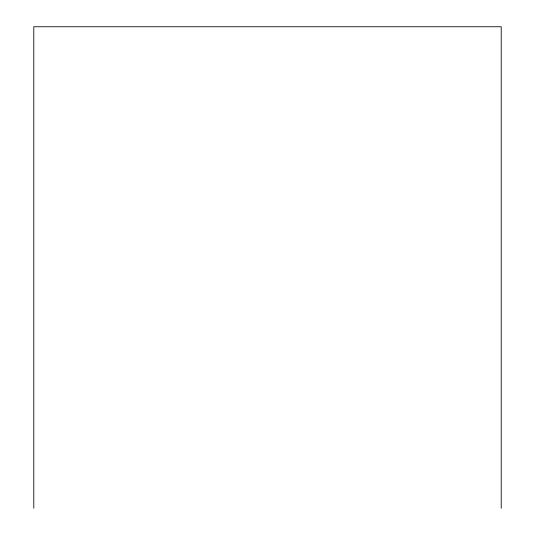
<?xml version="1.0" encoding="UTF-8"?>
<svg xmlns="http://www.w3.org/2000/svg" width="535" height="535" viewBox="0 0 535 535"><rect width="100%" height="100%" fill="white"/><g stroke="black" fill="none" stroke-linecap="round" stroke-linejoin="round"><path stroke-width="0.8" d="M501.215 508.25L501.215 26.75L33.785 26.75L33.785 508.25"/></g></svg>
